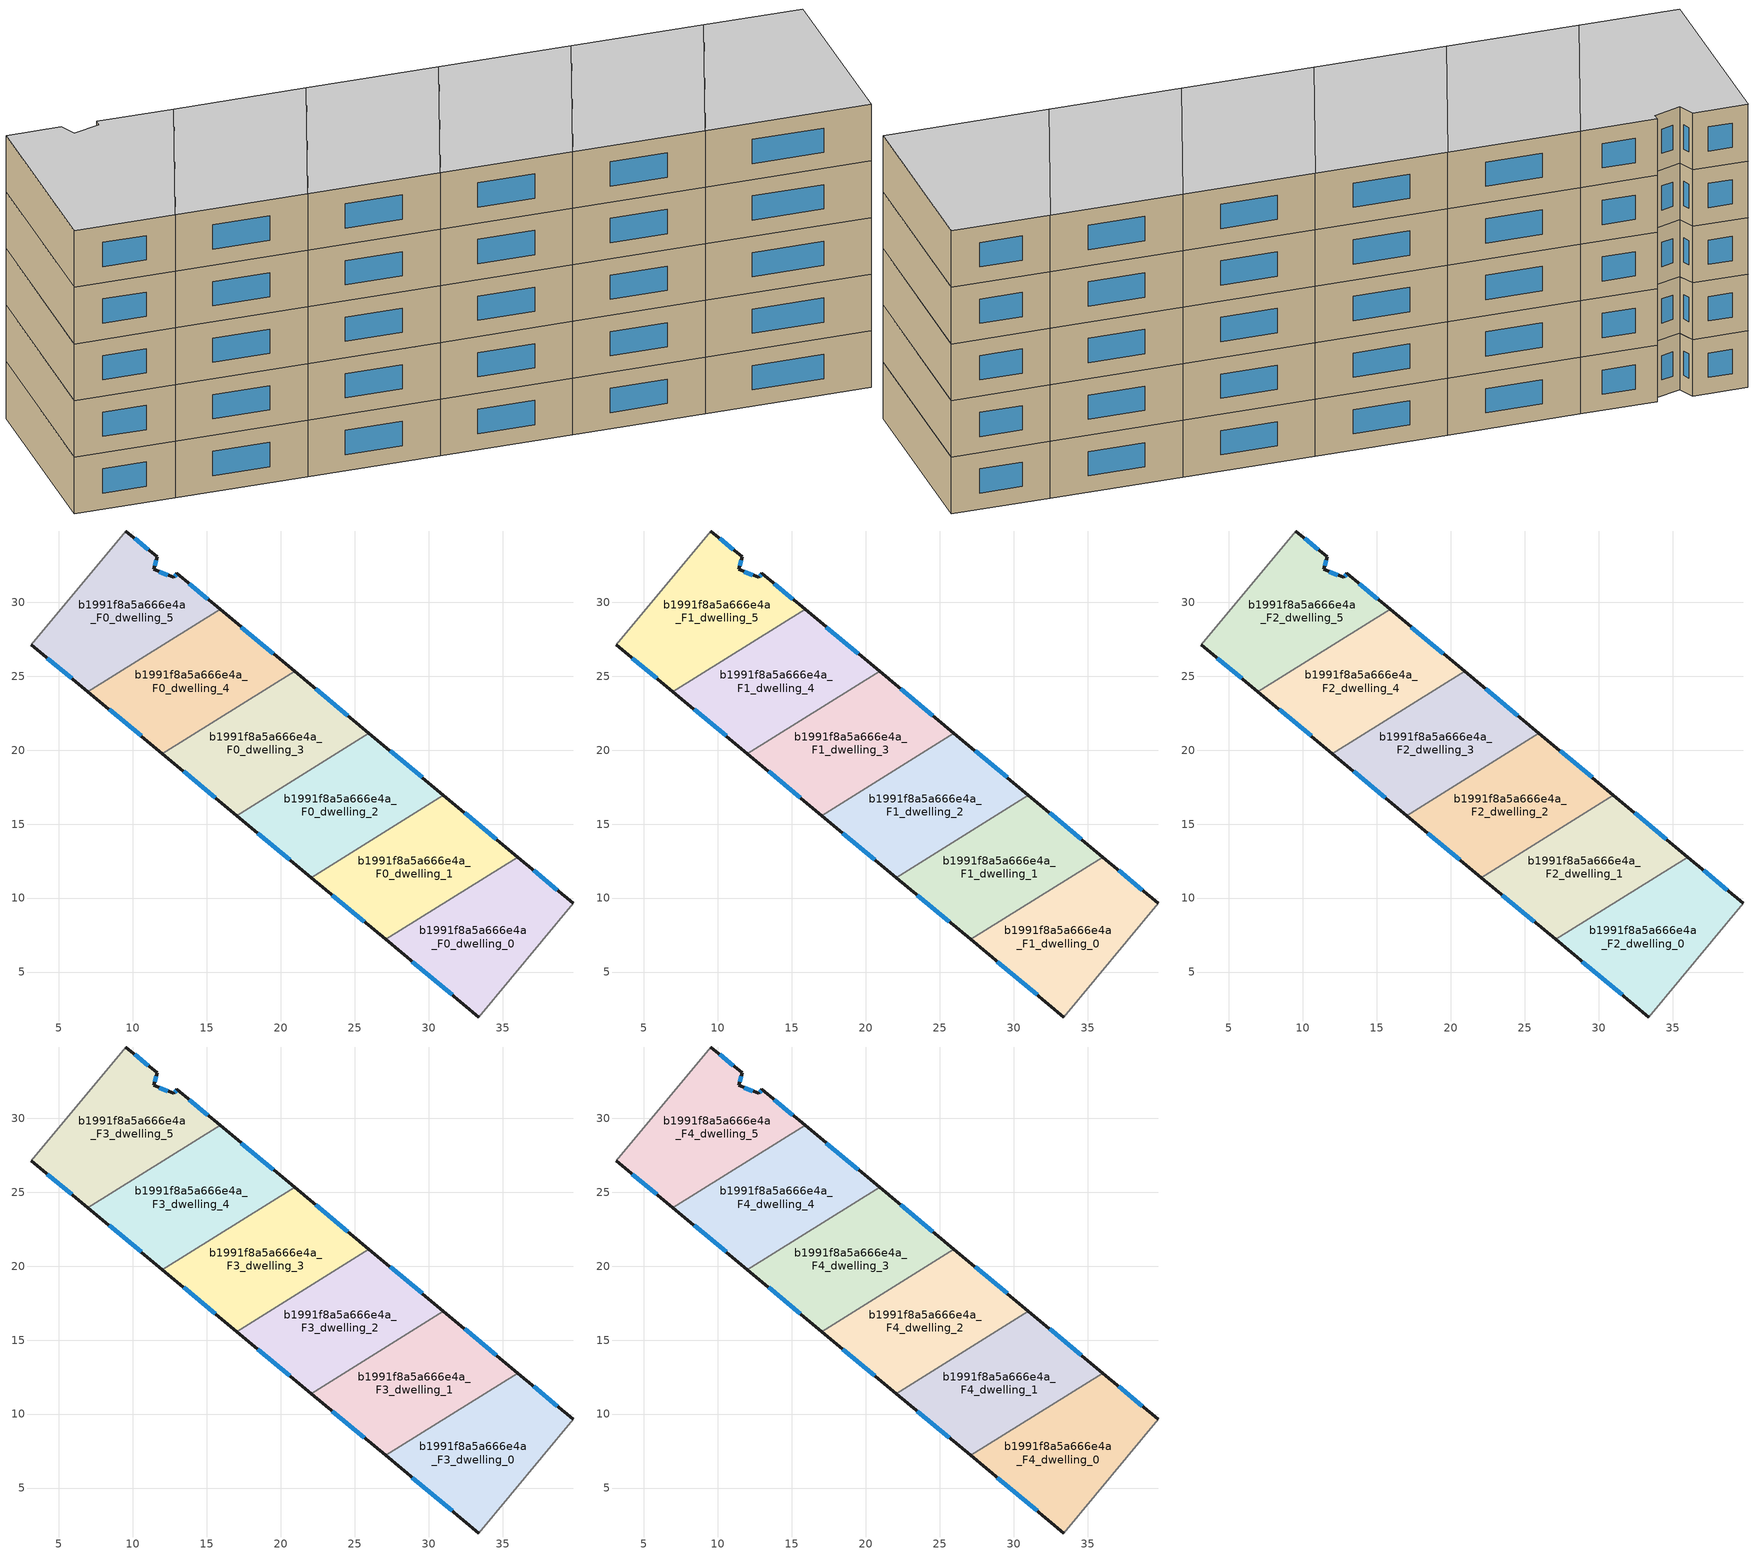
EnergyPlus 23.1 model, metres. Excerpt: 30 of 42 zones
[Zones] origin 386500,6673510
b1991f8a5a666e4a_F0_dwelling_0
 floor ground (EU_floor_Construction): 39.77,9.64 33.38,1.96 27.08,7.2 36.02,12.77 z0
 wall outside (EU_wall_Construction): 39.77,9.64 36.02,12.77 / 27.08,7.2 33.38,1.96 z0:3
 wall adiabatic (EU_wall_Construction): 33.38,1.96 39.77,9.64 z0:3
 wall to b1991f8a5a666e4a_F0_dwelling_1 (EU_wall_Construction): 36.01,12.77 27.08,7.2 z0:3
 window (EU_Window_Construction): 38.7,10.54 37.09,11.88 / 28.88,5.71 31.58,3.46 z0.86:2.14
b1991f8a5a666e4a_F0_dwelling_1
 floor ground (EU_floor_Construction): 36.02,12.77 27.08,7.2 22.05,11.39 30.98,16.96 z0
 wall outside (EU_wall_Construction): 36.02,12.77 30.98,16.96 / 22.05,11.39 27.08,7.2 z0:3
 wall to b1991f8a5a666e4a_F0_dwelling_2 (EU_wall_Construction): 30.98,16.96 22.05,11.39 z0:3
 window (EU_Window_Construction): 34.58,13.97 32.42,15.76 / 23.49,10.19 25.64,8.4 z0.86:2.14
b1991f8a5a666e4a_F0_dwelling_2
 floor ground (EU_floor_Construction): 30.98,16.96 22.05,11.39 17.02,15.58 25.96,21.14 z0
 wall outside (EU_wall_Construction): 30.98,16.96 25.96,21.14 / 17.02,15.58 22.05,11.39 z0:3
 wall to b1991f8a5a666e4a_F0_dwelling_3 (EU_wall_Construction): 25.96,21.14 17.02,15.57 z0:3
 window (EU_Window_Construction): 29.55,18.15 27.39,19.95 / 18.46,14.38 20.61,12.59 z0.86:2.14
b1991f8a5a666e4a_F0_dwelling_3
 floor ground (EU_floor_Construction): 25.96,21.14 17.02,15.58 11.99,19.76 20.93,25.33 z0
 wall outside (EU_wall_Construction): 25.96,21.14 20.93,25.33 / 11.99,19.76 17.02,15.58 z0:3
 wall to b1991f8a5a666e4a_F0_dwelling_4 (EU_wall_Construction): 20.93,25.33 11.99,19.76 z0:3
 window (EU_Window_Construction): 24.52,22.34 22.36,24.13 / 13.43,18.56 15.58,16.77 z0.86:2.14
b1991f8a5a666e4a_F0_dwelling_4
 floor ground (EU_floor_Construction): 20.93,25.33 11.99,19.76 6.96,23.95 15.9,29.51 z0
 wall outside (EU_wall_Construction): 20.93,25.33 15.9,29.51 / 6.96,23.95 11.99,19.76 z0:3
 wall to b1991f8a5a666e4a_F0_dwelling_5 (EU_wall_Construction): 15.9,29.51 6.96,23.95 z0:3
 window (EU_Window_Construction): 19.49,26.53 17.33,28.32 / 8.4,22.75 10.55,20.96 z0.86:2.14
b1991f8a5a666e4a_F0_dwelling_5
 floor ground (EU_floor_Construction): 12.98,31.94 15.9,29.51 6.96,23.95 3.12,27.14 9.53,34.81 11.64,33.06 11.4,32.22 12.76,31.67 z0
 wall outside (EU_wall_Construction): 3.12,27.14 6.96,23.95 / 15.9,29.51 12.98,31.94 12.76,31.67 11.4,32.22 11.64,33.06 9.53,34.81 z0:3
 wall adiabatic (EU_wall_Construction): 9.53,34.81 3.12,27.14 z0:3
 window (EU_Window_Construction): 4.22,26.23 5.87,24.86 / 11.04,33.56 10.13,34.31 / 11.46,32.46 11.57,32.82 / 12.37,31.83 11.78,32.07 / 12.92,31.87 12.82,31.75 / 15.06,30.21 13.82,31.25 z0.86:2.14
b1991f8a5a666e4a_F1_dwelling_0
 floor to b1991f8a5a666e4a_F0_dwelling_0 (EU_floor_Construction): 39.77,9.64 33.38,1.96 27.08,7.2 36.01,12.77 z3
 wall outside (EU_wall_Construction): 39.77,9.64 36.02,12.77 / 27.08,7.2 33.38,1.96 z3:6
 wall adiabatic (EU_wall_Construction): 33.38,1.96 39.77,9.64 z3:6
 wall to b1991f8a5a666e4a_F1_dwelling_1 (EU_wall_Construction): 36.01,12.77 27.08,7.2 z3:6
 window (EU_Window_Construction): 38.7,10.54 37.09,11.88 / 28.88,5.71 31.58,3.46 z3.86:5.14
b1991f8a5a666e4a_F1_dwelling_1
 floor to b1991f8a5a666e4a_F0_dwelling_1 (EU_floor_Construction): 36.01,12.77 27.08,7.2 22.05,11.39 30.98,16.96 z3
 wall outside (EU_wall_Construction): 36.02,12.77 30.98,16.96 / 22.05,11.39 27.08,7.2 z3:6
 wall to b1991f8a5a666e4a_F1_dwelling_2 (EU_wall_Construction): 30.98,16.96 22.05,11.39 z3:6
 window (EU_Window_Construction): 34.58,13.97 32.42,15.76 / 23.49,10.19 25.64,8.4 z3.86:5.14
b1991f8a5a666e4a_F1_dwelling_2
 floor to b1991f8a5a666e4a_F0_dwelling_2 (EU_floor_Construction): 30.98,16.96 22.05,11.39 17.02,15.58 25.96,21.14 z3
 wall outside (EU_wall_Construction): 30.98,16.96 25.96,21.14 / 17.02,15.58 22.05,11.39 z3:6
 wall to b1991f8a5a666e4a_F1_dwelling_3 (EU_wall_Construction): 25.96,21.14 17.02,15.57 z3:6
 window (EU_Window_Construction): 29.55,18.15 27.39,19.95 / 18.46,14.38 20.61,12.59 z3.86:5.14
b1991f8a5a666e4a_F1_dwelling_3
 floor to b1991f8a5a666e4a_F0_dwelling_3 (EU_floor_Construction): 25.96,21.14 17.02,15.58 11.99,19.76 20.93,25.33 z3
 wall outside (EU_wall_Construction): 25.96,21.14 20.93,25.33 / 11.99,19.76 17.02,15.58 z3:6
 wall to b1991f8a5a666e4a_F1_dwelling_4 (EU_wall_Construction): 20.93,25.33 11.99,19.76 z3:6
 window (EU_Window_Construction): 24.52,22.34 22.36,24.13 / 13.43,18.56 15.58,16.77 z3.86:5.14
b1991f8a5a666e4a_F1_dwelling_4
 floor to b1991f8a5a666e4a_F0_dwelling_4 (EU_floor_Construction): 20.93,25.33 11.99,19.76 6.96,23.95 15.9,29.51 z3
 wall outside (EU_wall_Construction): 20.93,25.33 15.9,29.51 / 6.96,23.95 11.99,19.76 z3:6
 wall to b1991f8a5a666e4a_F1_dwelling_5 (EU_wall_Construction): 15.9,29.51 6.96,23.95 z3:6
 window (EU_Window_Construction): 19.49,26.53 17.33,28.32 / 8.4,22.75 10.55,20.96 z3.86:5.14
b1991f8a5a666e4a_F1_dwelling_5
 floor to b1991f8a5a666e4a_F0_dwelling_5 (EU_floor_Construction): 12.98,31.94 15.9,29.51 6.96,23.95 3.12,27.14 9.53,34.81 11.64,33.06 11.4,32.22 12.76,31.67 z3
 wall outside (EU_wall_Construction): 3.12,27.14 6.96,23.95 / 15.9,29.51 12.98,31.94 12.76,31.67 11.4,32.22 11.64,33.06 9.53,34.81 z3:6
 wall adiabatic (EU_wall_Construction): 9.53,34.81 3.12,27.14 z3:6
 window (EU_Window_Construction): 4.22,26.23 5.87,24.86 / 11.04,33.56 10.13,34.31 / 11.46,32.46 11.57,32.82 / 12.37,31.83 11.78,32.07 / 12.92,31.87 12.82,31.75 / 15.06,30.21 13.82,31.25 z3.86:5.14
b1991f8a5a666e4a_F2_dwelling_0
 floor to b1991f8a5a666e4a_F1_dwelling_0 (EU_floor_Construction): 39.77,9.64 33.38,1.96 27.08,7.2 36.01,12.77 z6
 wall outside (EU_wall_Construction): 39.77,9.64 36.02,12.77 / 27.08,7.2 33.38,1.96 z6:9
 wall adiabatic (EU_wall_Construction): 33.38,1.96 39.77,9.64 z6:9
 wall to b1991f8a5a666e4a_F2_dwelling_1 (EU_wall_Construction): 36.01,12.77 27.08,7.2 z6:9
 window (EU_Window_Construction): 38.7,10.54 37.09,11.88 / 28.88,5.71 31.58,3.46 z6.86:8.14
b1991f8a5a666e4a_F2_dwelling_1
 floor to b1991f8a5a666e4a_F1_dwelling_1 (EU_floor_Construction): 36.01,12.77 27.08,7.2 22.05,11.39 30.98,16.96 z6
 wall outside (EU_wall_Construction): 36.02,12.77 30.98,16.96 / 22.05,11.39 27.08,7.2 z6:9
 wall to b1991f8a5a666e4a_F2_dwelling_2 (EU_wall_Construction): 30.98,16.96 22.05,11.39 z6:9
 window (EU_Window_Construction): 34.58,13.97 32.42,15.76 / 23.49,10.19 25.64,8.4 z6.86:8.14
b1991f8a5a666e4a_F2_dwelling_2
 floor to b1991f8a5a666e4a_F1_dwelling_2 (EU_floor_Construction): 30.98,16.96 22.05,11.39 17.02,15.58 25.96,21.14 z6
 wall outside (EU_wall_Construction): 30.98,16.96 25.96,21.14 / 17.02,15.58 22.05,11.39 z6:9
 wall to b1991f8a5a666e4a_F2_dwelling_3 (EU_wall_Construction): 25.96,21.14 17.02,15.57 z6:9
 window (EU_Window_Construction): 29.55,18.15 27.39,19.95 / 18.46,14.38 20.61,12.59 z6.86:8.14
b1991f8a5a666e4a_F2_dwelling_3
 floor to b1991f8a5a666e4a_F1_dwelling_3 (EU_floor_Construction): 25.96,21.14 17.02,15.58 11.99,19.76 20.93,25.33 z6
 wall outside (EU_wall_Construction): 25.96,21.14 20.93,25.33 / 11.99,19.76 17.02,15.58 z6:9
 wall to b1991f8a5a666e4a_F2_dwelling_4 (EU_wall_Construction): 20.93,25.33 11.99,19.76 z6:9
 window (EU_Window_Construction): 24.52,22.34 22.36,24.13 / 13.43,18.56 15.58,16.77 z6.86:8.14
b1991f8a5a666e4a_F2_dwelling_4
 floor to b1991f8a5a666e4a_F1_dwelling_4 (EU_floor_Construction): 20.93,25.33 11.99,19.76 6.96,23.95 15.9,29.51 z6
 wall outside (EU_wall_Construction): 20.93,25.33 15.9,29.51 / 6.96,23.95 11.99,19.76 z6:9
 wall to b1991f8a5a666e4a_F2_dwelling_5 (EU_wall_Construction): 15.9,29.51 6.96,23.95 z6:9
 window (EU_Window_Construction): 19.49,26.53 17.33,28.32 / 8.4,22.75 10.55,20.96 z6.86:8.14
b1991f8a5a666e4a_F2_dwelling_5
 floor to b1991f8a5a666e4a_F1_dwelling_5 (EU_floor_Construction): 12.98,31.94 15.9,29.51 6.96,23.95 3.12,27.14 9.53,34.81 11.64,33.06 11.4,32.22 12.76,31.67 z6
 wall outside (EU_wall_Construction): 3.12,27.14 6.96,23.95 / 15.9,29.51 12.98,31.94 12.76,31.67 11.4,32.22 11.64,33.06 9.53,34.81 z6:9
 wall adiabatic (EU_wall_Construction): 9.53,34.81 3.12,27.14 z6:9
 window (EU_Window_Construction): 4.22,26.23 5.87,24.86 / 11.04,33.56 10.13,34.31 / 11.46,32.46 11.57,32.82 / 12.37,31.83 11.78,32.07 / 12.92,31.87 12.82,31.75 / 15.06,30.21 13.82,31.25 z6.86:8.14
b1991f8a5a666e4a_F3_dwelling_0
 floor to b1991f8a5a666e4a_F2_dwelling_0 (EU_floor_Construction): 39.77,9.64 33.38,1.96 27.08,7.2 36.01,12.77 z9
 wall outside (EU_wall_Construction): 39.77,9.64 36.02,12.77 / 27.08,7.2 33.38,1.96 z9:12
 wall adiabatic (EU_wall_Construction): 33.38,1.96 39.77,9.64 z9:12
 wall to b1991f8a5a666e4a_F3_dwelling_1 (EU_wall_Construction): 36.01,12.77 27.08,7.2 z9:12
 window (EU_Window_Construction): 38.7,10.54 37.09,11.88 / 28.88,5.71 31.58,3.46 z9.86:11.14
b1991f8a5a666e4a_F3_dwelling_1
 floor to b1991f8a5a666e4a_F2_dwelling_1 (EU_floor_Construction): 36.01,12.77 27.08,7.2 22.05,11.39 30.98,16.96 z9
 wall outside (EU_wall_Construction): 36.02,12.77 30.98,16.96 / 22.05,11.39 27.08,7.2 z9:12
 wall to b1991f8a5a666e4a_F3_dwelling_2 (EU_wall_Construction): 30.98,16.96 22.05,11.39 z9:12
 window (EU_Window_Construction): 34.58,13.97 32.42,15.76 / 23.49,10.19 25.64,8.4 z9.86:11.14
b1991f8a5a666e4a_F3_dwelling_2
 floor to b1991f8a5a666e4a_F2_dwelling_2 (EU_floor_Construction): 30.98,16.96 22.05,11.39 17.02,15.58 25.96,21.14 z9
 wall outside (EU_wall_Construction): 30.98,16.96 25.96,21.14 / 17.02,15.58 22.05,11.39 z9:12
 wall to b1991f8a5a666e4a_F3_dwelling_3 (EU_wall_Construction): 25.96,21.14 17.02,15.57 z9:12
 window (EU_Window_Construction): 29.55,18.15 27.39,19.95 / 18.46,14.38 20.61,12.59 z9.86:11.14
b1991f8a5a666e4a_F3_dwelling_3
 floor to b1991f8a5a666e4a_F2_dwelling_3 (EU_floor_Construction): 25.96,21.14 17.02,15.58 11.99,19.76 20.93,25.33 z9
 wall outside (EU_wall_Construction): 25.96,21.14 20.93,25.33 / 11.99,19.76 17.02,15.58 z9:12
 wall to b1991f8a5a666e4a_F3_dwelling_4 (EU_wall_Construction): 20.93,25.33 11.99,19.76 z9:12
 window (EU_Window_Construction): 24.52,22.34 22.36,24.13 / 13.43,18.56 15.58,16.77 z9.86:11.14
b1991f8a5a666e4a_F3_dwelling_4
 floor to b1991f8a5a666e4a_F2_dwelling_4 (EU_floor_Construction): 20.93,25.33 11.99,19.76 6.96,23.95 15.9,29.51 z9
 wall outside (EU_wall_Construction): 20.93,25.33 15.9,29.51 / 6.96,23.95 11.99,19.76 z9:12
 wall to b1991f8a5a666e4a_F3_dwelling_5 (EU_wall_Construction): 15.9,29.51 6.96,23.95 z9:12
 window (EU_Window_Construction): 19.49,26.53 17.33,28.32 / 8.4,22.75 10.55,20.96 z9.86:11.14
b1991f8a5a666e4a_F3_dwelling_5
 floor to b1991f8a5a666e4a_F2_dwelling_5 (EU_floor_Construction): 12.98,31.94 15.9,29.51 6.96,23.95 3.12,27.14 9.53,34.81 11.64,33.06 11.4,32.22 12.76,31.67 z9
 wall outside (EU_wall_Construction): 3.12,27.14 6.96,23.95 / 15.9,29.51 12.98,31.94 12.76,31.67 11.4,32.22 11.64,33.06 9.53,34.81 z9:12
 wall adiabatic (EU_wall_Construction): 9.53,34.81 3.12,27.14 z9:12
 window (EU_Window_Construction): 4.22,26.23 5.87,24.86 / 11.04,33.56 10.13,34.31 / 11.46,32.46 11.57,32.82 / 12.37,31.83 11.78,32.07 / 12.92,31.87 12.82,31.75 / 15.06,30.21 13.82,31.25 z9.86:11.14
b1991f8a5a666e4a_F4_dwelling_0
 floor to b1991f8a5a666e4a_F3_dwelling_0 (EU_floor_Construction): 39.77,9.64 33.38,1.96 27.08,7.2 36.01,12.77 z12
 wall outside (EU_wall_Construction): 39.77,9.64 36.02,12.77 / 27.08,7.2 33.38,1.96 z12:15
 wall adiabatic (EU_wall_Construction): 33.38,1.96 39.77,9.64 z12:15
 wall to b1991f8a5a666e4a_F4_dwelling_1 (EU_wall_Construction): 36.01,12.77 27.08,7.2 z12:15
 window (EU_Window_Construction): 38.7,10.54 37.09,11.88 / 28.88,5.71 31.58,3.46 z12.86:14.14
 ceiling to b1991f8a5a666e4a_F5_dwelling_0 (EU_floor_Construction): 33.38,1.96 39.77,9.64 36.01,12.77 27.08,7.2 z15
b1991f8a5a666e4a_F4_dwelling_1
 floor to b1991f8a5a666e4a_F3_dwelling_1 (EU_floor_Construction): 36.01,12.77 27.08,7.2 22.05,11.39 30.98,16.96 z12
 wall outside (EU_wall_Construction): 36.02,12.77 30.98,16.96 / 22.05,11.39 27.08,7.2 z12:15
 wall to b1991f8a5a666e4a_F4_dwelling_2 (EU_wall_Construction): 30.98,16.96 22.05,11.39 z12:15
 window (EU_Window_Construction): 34.58,13.97 32.42,15.76 / 23.49,10.19 25.64,8.4 z12.86:14.14
 ceiling to b1991f8a5a666e4a_F5_dwelling_1 (EU_floor_Construction): 36.01,12.77 30.98,16.96 22.05,11.39 27.08,7.2 z15
b1991f8a5a666e4a_F4_dwelling_2
 floor to b1991f8a5a666e4a_F3_dwelling_2 (EU_floor_Construction): 30.98,16.96 22.05,11.39 17.02,15.58 25.96,21.14 z12
 wall outside (EU_wall_Construction): 30.98,16.96 25.96,21.14 / 17.02,15.58 22.05,11.39 z12:15
 wall to b1991f8a5a666e4a_F4_dwelling_3 (EU_wall_Construction): 25.96,21.14 17.02,15.57 z12:15
 window (EU_Window_Construction): 29.55,18.15 27.39,19.95 / 18.46,14.38 20.61,12.59 z12.86:14.14
 ceiling to b1991f8a5a666e4a_F5_dwelling_2 (EU_floor_Construction): 30.98,16.96 25.96,21.14 17.02,15.58 22.05,11.39 z15
b1991f8a5a666e4a_F4_dwelling_3
 floor to b1991f8a5a666e4a_F3_dwelling_3 (EU_floor_Construction): 25.96,21.14 17.02,15.58 11.99,19.76 20.93,25.33 z12
 wall outside (EU_wall_Construction): 25.96,21.14 20.93,25.33 / 11.99,19.76 17.02,15.58 z12:15
 wall to b1991f8a5a666e4a_F4_dwelling_4 (EU_wall_Construction): 20.93,25.33 11.99,19.76 z12:15
 window (EU_Window_Construction): 24.52,22.34 22.36,24.13 / 13.43,18.56 15.58,16.77 z12.86:14.14
 ceiling to b1991f8a5a666e4a_F5_dwelling_3 (EU_floor_Construction): 25.96,21.14 20.93,25.33 11.99,19.76 17.02,15.58 z15
b1991f8a5a666e4a_F4_dwelling_4
 floor to b1991f8a5a666e4a_F3_dwelling_4 (EU_floor_Construction): 20.93,25.33 11.99,19.76 6.96,23.95 15.9,29.51 z12
 wall outside (EU_wall_Construction): 20.93,25.33 15.9,29.51 / 6.96,23.95 11.99,19.76 z12:15
 wall to b1991f8a5a666e4a_F4_dwelling_5 (EU_wall_Construction): 15.9,29.51 6.96,23.95 z12:15
 window (EU_Window_Construction): 19.49,26.53 17.33,28.32 / 8.4,22.75 10.55,20.96 z12.86:14.14
 ceiling to b1991f8a5a666e4a_F5_dwelling_4 (EU_floor_Construction): 20.93,25.33 15.9,29.51 6.96,23.95 11.99,19.76 z15
b1991f8a5a666e4a_F4_dwelling_5
 floor to b1991f8a5a666e4a_F3_dwelling_5 (EU_floor_Construction): 12.98,31.94 15.9,29.51 6.96,23.95 3.12,27.14 9.53,34.81 11.64,33.06 11.4,32.22 12.76,31.67 z12
 wall outside (EU_wall_Construction): 3.12,27.14 6.96,23.95 / 15.9,29.51 12.98,31.94 12.76,31.67 11.4,32.22 11.64,33.06 9.53,34.81 z12:15
 wall adiabatic (EU_wall_Construction): 9.53,34.81 3.12,27.14 z12:15
 window (EU_Window_Construction): 4.22,26.23 5.87,24.86 / 11.04,33.56 10.13,34.31 / 11.46,32.46 11.57,32.82 / 12.37,31.83 11.78,32.07 / 12.92,31.87 12.82,31.75 / 15.06,30.21 13.82,31.25 z12.86:14.14
 ceiling to b1991f8a5a666e4a_F5_dwelling_5 (EU_floor_Construction): 15.9,29.51 12.98,31.94 12.76,31.67 11.4,32.22 11.64,33.06 9.53,34.81 3.12,27.14 6.96,23.95 z15
[Building]
EU S2 Campaign: North Axis=0; Terrain=City; Solar Distribution=FullExterior
[Site:Location]
Helsinki-Vantaa.AP: Latitude=60.317; Longitude=24.963; Time Zone=2; Elevation=54.6
[SizingPeriod:WeatherFileDays]
AnnualSizingPeriod: Begin Month=1; Begin Day of Month=1; End Month=12; End Day of Month=31; Day of Week for Start Day=Monday; Use Weather File Daylight Saving Period=No; Use Weather File Rain and Snow Indicators=No
[MATERIAL]
EU_InternalMass_Material: Roughness=MediumRough; Thickness=0.1; Conductivity=1; Density=1800; Specific Heat=900; Thermal Absorptance=0.9; Solar Absorptance=0.7; Visible Absorptance=0.7
[MATERIAL:NOMASS] Roughness=MediumRough; Thermal Absorptance=0.9; Solar Absorptance=0.7; Visible Absorptance=0.7
Name | Thermal Resistance
EU_wall_NoMass | 2.6932
EU_floor_NoMass | 2.22482
[WINDOWMATERIAL:SIMPLEGLAZINGSYSTEM]
EU_Window_SimpleGlazing: UFactor=2.14966; Solar Heat Gain Coefficient=0.7; Visible Transmittance=0.7
[CONSTRUCTION]
EU_wall_Construction: EU_wall_NoMass
EU_floor_Construction: EU_floor_NoMass
EU_Window_Construction: EU_Window_SimpleGlazing
EU_InternalMass_Construction: EU_InternalMass_Material
[ZONE] Type=1; Multiplier=1; Ceiling Height=autocalculate; Floor Area=autocalculate; Part of Total Floor Area=Yes
Name | Volume
b1991f8a5a666e4a_F0_dwelling_0 | 196.233
b1991f8a5a666e4a_F1_dwelling_0; b1991f8a5a666e4a_F2_dwelling_0; b1991f8a5a666e4a_F3_dwelling_0; b1991f8a5a666e4a_F4_dwelling_0 | 196.232
b1991f8a5a666e4a_F0_dwelling_1; b1991f8a5a666e4a_F1_dwelling_1; b1991f8a5a666e4a_F2_dwelling_1; b1991f8a5a666e4a_F3_dwelling_1; b1991f8a5a666e4a_F4_dwelling_1; b1991f8a5a666e4a_F0_dwelling_5; b1991f8a5a666e4a_F1_dwelling_5; b1991f8a5a666e4a_F2_dwelling_5; b1991f8a5a666e4a_F3_dwelling_5; b1991f8a5a666e4a_F4_dwelling_5 | 196.225
b1991f8a5a666e4a_F0_dwelling_2; b1991f8a5a666e4a_F1_dwelling_2; b1991f8a5a666e4a_F2_dwelling_2; b1991f8a5a666e4a_F3_dwelling_2; b1991f8a5a666e4a_F4_dwelling_2; b1991f8a5a666e4a_F0_dwelling_3; b1991f8a5a666e4a_F1_dwelling_3; b1991f8a5a666e4a_F2_dwelling_3; b1991f8a5a666e4a_F3_dwelling_3; b1991f8a5a666e4a_F4_dwelling_3 | 196.238
b1991f8a5a666e4a_F0_dwelling_4; b1991f8a5a666e4a_F1_dwelling_4; b1991f8a5a666e4a_F2_dwelling_4; b1991f8a5a666e4a_F3_dwelling_4; b1991f8a5a666e4a_F4_dwelling_4 | 196.212
[INTERNALMASS] Construction=EU_InternalMass_Construction
Name | Zone or ZoneList | Surface Area
b1991f8a5a666e4a_F0_dwelling_0_EU_InternalMass | b1991f8a5a666e4a_F0_dwelling_0 | 65.4107
b1991f8a5a666e4a_F0_dwelling_1_EU_InternalMass | b1991f8a5a666e4a_F0_dwelling_1 | 65.4085
b1991f8a5a666e4a_F0_dwelling_2_EU_InternalMass | b1991f8a5a666e4a_F0_dwelling_2 | 65.4126
b1991f8a5a666e4a_F0_dwelling_3_EU_InternalMass | b1991f8a5a666e4a_F0_dwelling_3 | 65.4126
b1991f8a5a666e4a_F0_dwelling_4_EU_InternalMass | b1991f8a5a666e4a_F0_dwelling_4 | 65.4037
b1991f8a5a666e4a_F0_dwelling_5_EU_InternalMass | b1991f8a5a666e4a_F0_dwelling_5 | 65.4082
b1991f8a5a666e4a_F1_dwelling_0_EU_InternalMass | b1991f8a5a666e4a_F1_dwelling_0 | 65.4107
b1991f8a5a666e4a_F1_dwelling_1_EU_InternalMass | b1991f8a5a666e4a_F1_dwelling_1 | 65.4085
b1991f8a5a666e4a_F1_dwelling_2_EU_InternalMass | b1991f8a5a666e4a_F1_dwelling_2 | 65.4126
b1991f8a5a666e4a_F1_dwelling_3_EU_InternalMass | b1991f8a5a666e4a_F1_dwelling_3 | 65.4126
b1991f8a5a666e4a_F1_dwelling_4_EU_InternalMass | b1991f8a5a666e4a_F1_dwelling_4 | 65.4037
b1991f8a5a666e4a_F1_dwelling_5_EU_InternalMass | b1991f8a5a666e4a_F1_dwelling_5 | 65.4082
b1991f8a5a666e4a_F2_dwelling_0_EU_InternalMass | b1991f8a5a666e4a_F2_dwelling_0 | 65.4107
b1991f8a5a666e4a_F2_dwelling_1_EU_InternalMass | b1991f8a5a666e4a_F2_dwelling_1 | 65.4085
b1991f8a5a666e4a_F2_dwelling_2_EU_InternalMass | b1991f8a5a666e4a_F2_dwelling_2 | 65.4126
b1991f8a5a666e4a_F2_dwelling_3_EU_InternalMass | b1991f8a5a666e4a_F2_dwelling_3 | 65.4126
b1991f8a5a666e4a_F2_dwelling_4_EU_InternalMass | b1991f8a5a666e4a_F2_dwelling_4 | 65.4037
b1991f8a5a666e4a_F2_dwelling_5_EU_InternalMass | b1991f8a5a666e4a_F2_dwelling_5 | 65.4082
b1991f8a5a666e4a_F3_dwelling_0_EU_InternalMass | b1991f8a5a666e4a_F3_dwelling_0 | 65.4107
b1991f8a5a666e4a_F3_dwelling_1_EU_InternalMass | b1991f8a5a666e4a_F3_dwelling_1 | 65.4085
b1991f8a5a666e4a_F3_dwelling_2_EU_InternalMass | b1991f8a5a666e4a_F3_dwelling_2 | 65.4126
b1991f8a5a666e4a_F3_dwelling_3_EU_InternalMass | b1991f8a5a666e4a_F3_dwelling_3 | 65.4126
b1991f8a5a666e4a_F3_dwelling_4_EU_InternalMass | b1991f8a5a666e4a_F3_dwelling_4 | 65.4037
b1991f8a5a666e4a_F3_dwelling_5_EU_InternalMass | b1991f8a5a666e4a_F3_dwelling_5 | 65.4082
b1991f8a5a666e4a_F4_dwelling_0_EU_InternalMass | b1991f8a5a666e4a_F4_dwelling_0 | 65.4107
b1991f8a5a666e4a_F4_dwelling_1_EU_InternalMass | b1991f8a5a666e4a_F4_dwelling_1 | 65.4085
b1991f8a5a666e4a_F4_dwelling_2_EU_InternalMass | b1991f8a5a666e4a_F4_dwelling_2 | 65.4126
b1991f8a5a666e4a_F4_dwelling_3_EU_InternalMass | b1991f8a5a666e4a_F4_dwelling_3 | 65.4126
b1991f8a5a666e4a_F4_dwelling_4_EU_InternalMass | b1991f8a5a666e4a_F4_dwelling_4 | 65.4037
b1991f8a5a666e4a_F4_dwelling_5_EU_InternalMass | b1991f8a5a666e4a_F4_dwelling_5 | 65.4082
[OTHEREQUIPMENT] Fuel Type=Electricity; Design Level Calculation Method=Watts/Area; Power per Zone Floor Area=1; Fraction Latent=0; Fraction Radiant=0; Fraction Lost=0; Carbon Dioxide Generation Rate=0; EndUse Subcategory=EU_Step8_InternalGains
Name | Zone or ZoneList or Space or SpaceList | Schedule
EU_Step8_InternalGain_b1991f8a5a666e4a_F0_dwelling_0_f000 | b1991f8a5a666e4a_F0_dwelling_0 | EU_Step8_GainSchedule_b1991f8a5a666e4a_F0_dwelling_0_f000
EU_Step8_InternalGain_b1991f8a5a666e4a_F0_dwelling_1_f000 | b1991f8a5a666e4a_F0_dwelling_1 | EU_Step8_GainSchedule_b1991f8a5a666e4a_F0_dwelling_1_f000
EU_Step8_InternalGain_b1991f8a5a666e4a_F0_dwelling_2_f000 | b1991f8a5a666e4a_F0_dwelling_2 | EU_Step8_GainSchedule_b1991f8a5a666e4a_F0_dwelling_2_f000
EU_Step8_InternalGain_b1991f8a5a666e4a_F0_dwelling_3_f000 | b1991f8a5a666e4a_F0_dwelling_3 | EU_Step8_GainSchedule_b1991f8a5a666e4a_F0_dwelling_3_f000
EU_Step8_InternalGain_b1991f8a5a666e4a_F0_dwelling_4_f000 | b1991f8a5a666e4a_F0_dwelling_4 | EU_Step8_GainSchedule_b1991f8a5a666e4a_F0_dwelling_4_f000
EU_Step8_InternalGain_b1991f8a5a666e4a_F0_dwelling_5_f000 | b1991f8a5a666e4a_F0_dwelling_5 | EU_Step8_GainSchedule_b1991f8a5a666e4a_F0_dwelling_5_f000
EU_Step8_InternalGain_b1991f8a5a666e4a_F1_dwelling_0_f000 | b1991f8a5a666e4a_F1_dwelling_0 | EU_Step8_GainSchedule_b1991f8a5a666e4a_F1_dwelling_0_f000
EU_Step8_InternalGain_b1991f8a5a666e4a_F1_dwelling_1_f000 | b1991f8a5a666e4a_F1_dwelling_1 | EU_Step8_GainSchedule_b1991f8a5a666e4a_F1_dwelling_1_f000
EU_Step8_InternalGain_b1991f8a5a666e4a_F1_dwelling_2_f000 | b1991f8a5a666e4a_F1_dwelling_2 | EU_Step8_GainSchedule_b1991f8a5a666e4a_F1_dwelling_2_f000
EU_Step8_InternalGain_b1991f8a5a666e4a_F1_dwelling_3_f000 | b1991f8a5a666e4a_F1_dwelling_3 | EU_Step8_GainSchedule_b1991f8a5a666e4a_F1_dwelling_3_f000
EU_Step8_InternalGain_b1991f8a5a666e4a_F1_dwelling_4_f000 | b1991f8a5a666e4a_F1_dwelling_4 | EU_Step8_GainSchedule_b1991f8a5a666e4a_F1_dwelling_4_f000
EU_Step8_InternalGain_b1991f8a5a666e4a_F1_dwelling_5_f000 | b1991f8a5a666e4a_F1_dwelling_5 | EU_Step8_GainSchedule_b1991f8a5a666e4a_F1_dwelling_5_f000
EU_Step8_InternalGain_b1991f8a5a666e4a_F2_dwelling_0_f000 | b1991f8a5a666e4a_F2_dwelling_0 | EU_Step8_GainSchedule_b1991f8a5a666e4a_F2_dwelling_0_f000
EU_Step8_InternalGain_b1991f8a5a666e4a_F2_dwelling_1_f000 | b1991f8a5a666e4a_F2_dwelling_1 | EU_Step8_GainSchedule_b1991f8a5a666e4a_F2_dwelling_1_f000
EU_Step8_InternalGain_b1991f8a5a666e4a_F2_dwelling_2_f000 | b1991f8a5a666e4a_F2_dwelling_2 | EU_Step8_GainSchedule_b1991f8a5a666e4a_F2_dwelling_2_f000
EU_Step8_InternalGain_b1991f8a5a666e4a_F2_dwelling_3_f000 | b1991f8a5a666e4a_F2_dwelling_3 | EU_Step8_GainSchedule_b1991f8a5a666e4a_F2_dwelling_3_f000
EU_Step8_InternalGain_b1991f8a5a666e4a_F2_dwelling_4_f000 | b1991f8a5a666e4a_F2_dwelling_4 | EU_Step8_GainSchedule_b1991f8a5a666e4a_F2_dwelling_4_f000
EU_Step8_InternalGain_b1991f8a5a666e4a_F2_dwelling_5_f000 | b1991f8a5a666e4a_F2_dwelling_5 | EU_Step8_GainSchedule_b1991f8a5a666e4a_F2_dwelling_5_f000
EU_Step8_InternalGain_b1991f8a5a666e4a_F3_dwelling_0_f000 | b1991f8a5a666e4a_F3_dwelling_0 | EU_Step8_GainSchedule_b1991f8a5a666e4a_F3_dwelling_0_f000
EU_Step8_InternalGain_b1991f8a5a666e4a_F3_dwelling_1_f000 | b1991f8a5a666e4a_F3_dwelling_1 | EU_Step8_GainSchedule_b1991f8a5a666e4a_F3_dwelling_1_f000
EU_Step8_InternalGain_b1991f8a5a666e4a_F3_dwelling_2_f000 | b1991f8a5a666e4a_F3_dwelling_2 | EU_Step8_GainSchedule_b1991f8a5a666e4a_F3_dwelling_2_f000
EU_Step8_InternalGain_b1991f8a5a666e4a_F3_dwelling_3_f000 | b1991f8a5a666e4a_F3_dwelling_3 | EU_Step8_GainSchedule_b1991f8a5a666e4a_F3_dwelling_3_f000
EU_Step8_InternalGain_b1991f8a5a666e4a_F3_dwelling_4_f000 | b1991f8a5a666e4a_F3_dwelling_4 | EU_Step8_GainSchedule_b1991f8a5a666e4a_F3_dwelling_4_f000
EU_Step8_InternalGain_b1991f8a5a666e4a_F3_dwelling_5_f000 | b1991f8a5a666e4a_F3_dwelling_5 | EU_Step8_GainSchedule_b1991f8a5a666e4a_F3_dwelling_5_f000
EU_Step8_InternalGain_b1991f8a5a666e4a_F4_dwelling_0_f000 | b1991f8a5a666e4a_F4_dwelling_0 | EU_Step8_GainSchedule_b1991f8a5a666e4a_F4_dwelling_0_f000
EU_Step8_InternalGain_b1991f8a5a666e4a_F4_dwelling_1_f000 | b1991f8a5a666e4a_F4_dwelling_1 | EU_Step8_GainSchedule_b1991f8a5a666e4a_F4_dwelling_1_f000
EU_Step8_InternalGain_b1991f8a5a666e4a_F4_dwelling_2_f000 | b1991f8a5a666e4a_F4_dwelling_2 | EU_Step8_GainSchedule_b1991f8a5a666e4a_F4_dwelling_2_f000
EU_Step8_InternalGain_b1991f8a5a666e4a_F4_dwelling_3_f000 | b1991f8a5a666e4a_F4_dwelling_3 | EU_Step8_GainSchedule_b1991f8a5a666e4a_F4_dwelling_3_f000
EU_Step8_InternalGain_b1991f8a5a666e4a_F4_dwelling_4_f000 | b1991f8a5a666e4a_F4_dwelling_4 | EU_Step8_GainSchedule_b1991f8a5a666e4a_F4_dwelling_4_f000
EU_Step8_InternalGain_b1991f8a5a666e4a_F4_dwelling_5_f000 | b1991f8a5a666e4a_F4_dwelling_5 | EU_Step8_GainSchedule_b1991f8a5a666e4a_F4_dwelling_5_f000
[ZONEVENTILATION:DESIGNFLOWRATE] Schedule=EU_AlwaysOn; Design Flow Rate Calculation Method=AirChanges/Hour; Air Changes per Hour=0.586271; Ventilation Type=Natural; Fan Pressure Rise=0; Fan Total Efficiency=1; Constant Term Coefficient=1; Temperature Term Coefficient=0; Velocity Term Coefficient=0; Velocity Squared Term Coefficient=0; Minimum Indoor Temperature=-100; Maximum Indoor Temperature=100; Delta Temperature=-100; Minimum Outdoor Temperature=-100; Maximum Outdoor Temperature=100; Maximum Wind Speed=40
Name | Zone or ZoneList or Space or SpaceList
EU_ConstantAir_b1991f8a5a666e4a_F0_dwelling_0 | b1991f8a5a666e4a_F0_dwelling_0
EU_ConstantAir_b1991f8a5a666e4a_F0_dwelling_1 | b1991f8a5a666e4a_F0_dwelling_1
EU_ConstantAir_b1991f8a5a666e4a_F0_dwelling_2 | b1991f8a5a666e4a_F0_dwelling_2
EU_ConstantAir_b1991f8a5a666e4a_F0_dwelling_3 | b1991f8a5a666e4a_F0_dwelling_3
EU_ConstantAir_b1991f8a5a666e4a_F0_dwelling_4 | b1991f8a5a666e4a_F0_dwelling_4
EU_ConstantAir_b1991f8a5a666e4a_F0_dwelling_5 | b1991f8a5a666e4a_F0_dwelling_5
EU_ConstantAir_b1991f8a5a666e4a_F1_dwelling_0 | b1991f8a5a666e4a_F1_dwelling_0
EU_ConstantAir_b1991f8a5a666e4a_F1_dwelling_1 | b1991f8a5a666e4a_F1_dwelling_1
EU_ConstantAir_b1991f8a5a666e4a_F1_dwelling_2 | b1991f8a5a666e4a_F1_dwelling_2
EU_ConstantAir_b1991f8a5a666e4a_F1_dwelling_3 | b1991f8a5a666e4a_F1_dwelling_3
EU_ConstantAir_b1991f8a5a666e4a_F1_dwelling_4 | b1991f8a5a666e4a_F1_dwelling_4
EU_ConstantAir_b1991f8a5a666e4a_F1_dwelling_5 | b1991f8a5a666e4a_F1_dwelling_5
EU_ConstantAir_b1991f8a5a666e4a_F2_dwelling_0 | b1991f8a5a666e4a_F2_dwelling_0
EU_ConstantAir_b1991f8a5a666e4a_F2_dwelling_1 | b1991f8a5a666e4a_F2_dwelling_1
EU_ConstantAir_b1991f8a5a666e4a_F2_dwelling_2 | b1991f8a5a666e4a_F2_dwelling_2
EU_ConstantAir_b1991f8a5a666e4a_F2_dwelling_3 | b1991f8a5a666e4a_F2_dwelling_3
EU_ConstantAir_b1991f8a5a666e4a_F2_dwelling_4 | b1991f8a5a666e4a_F2_dwelling_4
EU_ConstantAir_b1991f8a5a666e4a_F2_dwelling_5 | b1991f8a5a666e4a_F2_dwelling_5
EU_ConstantAir_b1991f8a5a666e4a_F3_dwelling_0 | b1991f8a5a666e4a_F3_dwelling_0
EU_ConstantAir_b1991f8a5a666e4a_F3_dwelling_1 | b1991f8a5a666e4a_F3_dwelling_1
EU_ConstantAir_b1991f8a5a666e4a_F3_dwelling_2 | b1991f8a5a666e4a_F3_dwelling_2
EU_ConstantAir_b1991f8a5a666e4a_F3_dwelling_3 | b1991f8a5a666e4a_F3_dwelling_3
EU_ConstantAir_b1991f8a5a666e4a_F3_dwelling_4 | b1991f8a5a666e4a_F3_dwelling_4
EU_ConstantAir_b1991f8a5a666e4a_F3_dwelling_5 | b1991f8a5a666e4a_F3_dwelling_5
EU_ConstantAir_b1991f8a5a666e4a_F4_dwelling_0 | b1991f8a5a666e4a_F4_dwelling_0
EU_ConstantAir_b1991f8a5a666e4a_F4_dwelling_1 | b1991f8a5a666e4a_F4_dwelling_1
EU_ConstantAir_b1991f8a5a666e4a_F4_dwelling_2 | b1991f8a5a666e4a_F4_dwelling_2
EU_ConstantAir_b1991f8a5a666e4a_F4_dwelling_3 | b1991f8a5a666e4a_F4_dwelling_3
EU_ConstantAir_b1991f8a5a666e4a_F4_dwelling_4 | b1991f8a5a666e4a_F4_dwelling_4
EU_ConstantAir_b1991f8a5a666e4a_F4_dwelling_5 | b1991f8a5a666e4a_F4_dwelling_5
[HVACTEMPLATE:THERMOSTAT] Constant Heating Setpoint=20; Constant Cooling Setpoint=50
EU_HeatOnly_b1991f8a5a666e4a_F0_dwelling_0; EU_HeatOnly_b1991f8a5a666e4a_F0_dwelling_1; EU_HeatOnly_b1991f8a5a666e4a_F0_dwelling_2; EU_HeatOnly_b1991f8a5a666e4a_F0_dwelling_3; EU_HeatOnly_b1991f8a5a666e4a_F0_dwelling_4; EU_HeatOnly_b1991f8a5a666e4a_F0_dwelling_5; EU_HeatOnly_b1991f8a5a666e4a_F1_dwelling_0; EU_HeatOnly_b1991f8a5a666e4a_F1_dwelling_1; EU_HeatOnly_b1991f8a5a666e4a_F1_dwelling_2; EU_HeatOnly_b1991f8a5a666e4a_F1_dwelling_3; EU_HeatOnly_b1991f8a5a666e4a_F1_dwelling_4; EU_HeatOnly_b1991f8a5a666e4a_F1_dwelling_5; EU_HeatOnly_b1991f8a5a666e4a_F2_dwelling_0; EU_HeatOnly_b1991f8a5a666e4a_F2_dwelling_1; EU_HeatOnly_b1991f8a5a666e4a_F2_dwelling_2; EU_HeatOnly_b1991f8a5a666e4a_F2_dwelling_3; EU_HeatOnly_b1991f8a5a666e4a_F2_dwelling_4; EU_HeatOnly_b1991f8a5a666e4a_F2_dwelling_5; EU_HeatOnly_b1991f8a5a666e4a_F3_dwelling_0; EU_HeatOnly_b1991f8a5a666e4a_F3_dwelling_1; EU_HeatOnly_b1991f8a5a666e4a_F3_dwelling_2; EU_HeatOnly_b1991f8a5a666e4a_F3_dwelling_3; EU_HeatOnly_b1991f8a5a666e4a_F3_dwelling_4; EU_HeatOnly_b1991f8a5a666e4a_F3_dwelling_5; EU_HeatOnly_b1991f8a5a666e4a_F4_dwelling_0; EU_HeatOnly_b1991f8a5a666e4a_F4_dwelling_1; EU_HeatOnly_b1991f8a5a666e4a_F4_dwelling_2; EU_HeatOnly_b1991f8a5a666e4a_F4_dwelling_3; EU_HeatOnly_b1991f8a5a666e4a_F4_dwelling_4; EU_HeatOnly_b1991f8a5a666e4a_F4_dwelling_5; EU_HeatOnly_b1991f8a5a666e4a_F5_dwelling_0; EU_HeatOnly_b1991f8a5a666e4a_F5_dwelling_1; EU_HeatOnly_b1991f8a5a666e4a_F5_dwelling_2; EU_HeatOnly_b1991f8a5a666e4a_F5_dwelling_3; EU_HeatOnly_b1991f8a5a666e4a_F5_dwelling_4; EU_HeatOnly_b1991f8a5a666e4a_F5_dwelling_5; EU_HeatOnly_b1991f8a5a666e4a_F6_dwelling_0; EU_HeatOnly_b1991f8a5a666e4a_F6_dwelling_1; EU_HeatOnly_b1991f8a5a666e4a_F6_dwelling_2; EU_HeatOnly_b1991f8a5a666e4a_F6_dwelling_3; EU_HeatOnly_b1991f8a5a666e4a_F6_dwelling_4; EU_HeatOnly_b1991f8a5a666e4a_F6_dwelling_5
[HVACTEMPLATE:ZONE:IDEALLOADSAIRSYSTEM] System Availability Schedule=EU_AlwaysOn; Maximum Heating Supply Air Temperature=50; Minimum Cooling Supply Air Temperature=13; Maximum Heating Supply Air Humidity Ratio=0.0156; Minimum Cooling Supply Air Humidity Ratio=0.0077; Heating Limit=NoLimit; Cooling Limit=NoLimit; Heating Availability Schedule=EU_AlwaysOn; Cooling Availability Schedule=EU_CoolingOff; Dehumidification Control Type=ConstantSensibleHeatRatio; Cooling Sensible Heat Ratio=0.7; Dehumidification Setpoint=60; Humidification Control Type=None; Humidification Setpoint=30; Outdoor Air Method=None; Outdoor Air Flow Rate per Person=0.00944; Outdoor Air Flow Rate per Zone Floor Area=0; Outdoor Air Flow Rate per Zone=0; Demand Controlled Ventilation Type=None; Outdoor Air Economizer Type=NoEconomizer; Heat Recovery Type=None; Sensible Heat Recovery Effectiveness=0.7; Latent Heat Recovery Effectiveness=0.65
Name | Template Thermostat
b1991f8a5a666e4a_F0_dwelling_0 | EU_HeatOnly_b1991f8a5a666e4a_F0_dwelling_0
b1991f8a5a666e4a_F0_dwelling_1 | EU_HeatOnly_b1991f8a5a666e4a_F0_dwelling_1
b1991f8a5a666e4a_F0_dwelling_2 | EU_HeatOnly_b1991f8a5a666e4a_F0_dwelling_2
b1991f8a5a666e4a_F0_dwelling_3 | EU_HeatOnly_b1991f8a5a666e4a_F0_dwelling_3
b1991f8a5a666e4a_F0_dwelling_4 | EU_HeatOnly_b1991f8a5a666e4a_F0_dwelling_4
b1991f8a5a666e4a_F0_dwelling_5 | EU_HeatOnly_b1991f8a5a666e4a_F0_dwelling_5
b1991f8a5a666e4a_F1_dwelling_0 | EU_HeatOnly_b1991f8a5a666e4a_F1_dwelling_0
b1991f8a5a666e4a_F1_dwelling_1 | EU_HeatOnly_b1991f8a5a666e4a_F1_dwelling_1
b1991f8a5a666e4a_F1_dwelling_2 | EU_HeatOnly_b1991f8a5a666e4a_F1_dwelling_2
b1991f8a5a666e4a_F1_dwelling_3 | EU_HeatOnly_b1991f8a5a666e4a_F1_dwelling_3
b1991f8a5a666e4a_F1_dwelling_4 | EU_HeatOnly_b1991f8a5a666e4a_F1_dwelling_4
b1991f8a5a666e4a_F1_dwelling_5 | EU_HeatOnly_b1991f8a5a666e4a_F1_dwelling_5
b1991f8a5a666e4a_F2_dwelling_0 | EU_HeatOnly_b1991f8a5a666e4a_F2_dwelling_0
b1991f8a5a666e4a_F2_dwelling_1 | EU_HeatOnly_b1991f8a5a666e4a_F2_dwelling_1
b1991f8a5a666e4a_F2_dwelling_2 | EU_HeatOnly_b1991f8a5a666e4a_F2_dwelling_2
b1991f8a5a666e4a_F2_dwelling_3 | EU_HeatOnly_b1991f8a5a666e4a_F2_dwelling_3
b1991f8a5a666e4a_F2_dwelling_4 | EU_HeatOnly_b1991f8a5a666e4a_F2_dwelling_4
b1991f8a5a666e4a_F2_dwelling_5 | EU_HeatOnly_b1991f8a5a666e4a_F2_dwelling_5
b1991f8a5a666e4a_F3_dwelling_0 | EU_HeatOnly_b1991f8a5a666e4a_F3_dwelling_0
b1991f8a5a666e4a_F3_dwelling_1 | EU_HeatOnly_b1991f8a5a666e4a_F3_dwelling_1
b1991f8a5a666e4a_F3_dwelling_2 | EU_HeatOnly_b1991f8a5a666e4a_F3_dwelling_2
b1991f8a5a666e4a_F3_dwelling_3 | EU_HeatOnly_b1991f8a5a666e4a_F3_dwelling_3
b1991f8a5a666e4a_F3_dwelling_4 | EU_HeatOnly_b1991f8a5a666e4a_F3_dwelling_4
b1991f8a5a666e4a_F3_dwelling_5 | EU_HeatOnly_b1991f8a5a666e4a_F3_dwelling_5
b1991f8a5a666e4a_F4_dwelling_0 | EU_HeatOnly_b1991f8a5a666e4a_F4_dwelling_0
b1991f8a5a666e4a_F4_dwelling_1 | EU_HeatOnly_b1991f8a5a666e4a_F4_dwelling_1
b1991f8a5a666e4a_F4_dwelling_2 | EU_HeatOnly_b1991f8a5a666e4a_F4_dwelling_2
b1991f8a5a666e4a_F4_dwelling_3 | EU_HeatOnly_b1991f8a5a666e4a_F4_dwelling_3
b1991f8a5a666e4a_F4_dwelling_4 | EU_HeatOnly_b1991f8a5a666e4a_F4_dwelling_4
b1991f8a5a666e4a_F4_dwelling_5 | EU_HeatOnly_b1991f8a5a666e4a_F4_dwelling_5
[SIZING:ZONE] Zone Cooling Design Supply Air Temperature Input Method=SupplyAirTemperature; Zone Cooling Design Supply Air Temperature=13; Zone Heating Design Supply Air Temperature Input Method=SupplyAirTemperature; Zone Heating Design Supply Air Temperature=50; Zone Cooling Design Supply Air Humidity Ratio=0.008; Zone Heating Design Supply Air Humidity Ratio=0.008; Cooling Design Air Flow Method=DesignDay; Cooling Design Air Flow Rate=0; Cooling Minimum Air Flow per Zone Floor Area=0.000762; Cooling Minimum Air Flow=0; Cooling Minimum Air Flow Fraction=0.2; Heating Design Air Flow Method=DesignDay; Heating Design Air Flow Rate=0; Heating Maximum Air Flow per Zone Floor Area=0.002032; Heating Maximum Air Flow=0.141576; Heating Maximum Air Flow Fraction=0.3; Account for Dedicated Outdoor Air System=No; Dedicated Outdoor Air System Control Strategy=NeutralSupplyAir; Dedicated Outdoor Air Low Setpoint Temperature for Design=autosize; Dedicated Outdoor Air High Setpoint Temperature for Design=autosize; Zone Load Sizing Method=Sensible Load Only No Latent Load; Zone Latent Cooling Design Supply Air Humidity Ratio Input Method=HumidityRatioDifference; Zone Cooling Design Supply Air Humidity Ratio Difference=0.005; Zone Latent Heating Design Supply Air Humidity Ratio Input Method=HumidityRatioDifference; Zone Humidification Design Supply Air Humidity Ratio Difference=0.005
b1991f8a5a666e4a_F0_dwelling_0; b1991f8a5a666e4a_F0_dwelling_1; b1991f8a5a666e4a_F0_dwelling_2; b1991f8a5a666e4a_F0_dwelling_3; b1991f8a5a666e4a_F0_dwelling_4; b1991f8a5a666e4a_F0_dwelling_5; b1991f8a5a666e4a_F1_dwelling_0; b1991f8a5a666e4a_F1_dwelling_1; b1991f8a5a666e4a_F1_dwelling_2; b1991f8a5a666e4a_F1_dwelling_3; b1991f8a5a666e4a_F1_dwelling_4; b1991f8a5a666e4a_F1_dwelling_5; b1991f8a5a666e4a_F2_dwelling_0; b1991f8a5a666e4a_F2_dwelling_1; b1991f8a5a666e4a_F2_dwelling_2; b1991f8a5a666e4a_F2_dwelling_3; b1991f8a5a666e4a_F2_dwelling_4; b1991f8a5a666e4a_F2_dwelling_5; b1991f8a5a666e4a_F3_dwelling_0; b1991f8a5a666e4a_F3_dwelling_1; b1991f8a5a666e4a_F3_dwelling_2; b1991f8a5a666e4a_F3_dwelling_3; b1991f8a5a666e4a_F3_dwelling_4; b1991f8a5a666e4a_F3_dwelling_5; b1991f8a5a666e4a_F4_dwelling_0; b1991f8a5a666e4a_F4_dwelling_1; b1991f8a5a666e4a_F4_dwelling_2; b1991f8a5a666e4a_F4_dwelling_3; b1991f8a5a666e4a_F4_dwelling_4; b1991f8a5a666e4a_F4_dwelling_5
[SCHEDULE:CONSTANT]
Name | Hourly Value
EU_AlwaysOn | 1
EU_CoolingOff | 0
[SCHEDULE:FILE] Column Number=1; Rows to Skip at Top=0; Number of Hours of Data=8760; Column Separator=Comma; Interpolate to Timestep=No; Minutes per Item=60; Adjust Schedule for Daylight Savings=Yes
Name | File
EU_Step8_GainSchedule_b1991f8a5a666e4a_F0_dwelling_0_f000 | ../../schedules/b1991f8a5a666e4a/b1991f8a5a666e4a_F0_dwelling_0_f000_gain.csv
EU_Step8_GainSchedule_b1991f8a5a666e4a_F0_dwelling_1_f000 | ../../schedules/b1991f8a5a666e4a/b1991f8a5a666e4a_F0_dwelling_1_f000_gain.csv
EU_Step8_GainSchedule_b1991f8a5a666e4a_F0_dwelling_2_f000 | ../../schedules/b1991f8a5a666e4a/b1991f8a5a666e4a_F0_dwelling_2_f000_gain.csv
EU_Step8_GainSchedule_b1991f8a5a666e4a_F0_dwelling_3_f000 | ../../schedules/b1991f8a5a666e4a/b1991f8a5a666e4a_F0_dwelling_3_f000_gain.csv
EU_Step8_GainSchedule_b1991f8a5a666e4a_F0_dwelling_4_f000 | ../../schedules/b1991f8a5a666e4a/b1991f8a5a666e4a_F0_dwelling_4_f000_gain.csv
EU_Step8_GainSchedule_b1991f8a5a666e4a_F0_dwelling_5_f000 | ../../schedules/b1991f8a5a666e4a/b1991f8a5a666e4a_F0_dwelling_5_f000_gain.csv
EU_Step8_GainSchedule_b1991f8a5a666e4a_F1_dwelling_0_f000 | ../../schedules/b1991f8a5a666e4a/b1991f8a5a666e4a_F1_dwelling_0_f000_gain.csv
EU_Step8_GainSchedule_b1991f8a5a666e4a_F1_dwelling_1_f000 | ../../schedules/b1991f8a5a666e4a/b1991f8a5a666e4a_F1_dwelling_1_f000_gain.csv
EU_Step8_GainSchedule_b1991f8a5a666e4a_F1_dwelling_2_f000 | ../../schedules/b1991f8a5a666e4a/b1991f8a5a666e4a_F1_dwelling_2_f000_gain.csv
EU_Step8_GainSchedule_b1991f8a5a666e4a_F1_dwelling_3_f000 | ../../schedules/b1991f8a5a666e4a/b1991f8a5a666e4a_F1_dwelling_3_f000_gain.csv
EU_Step8_GainSchedule_b1991f8a5a666e4a_F1_dwelling_4_f000 | ../../schedules/b1991f8a5a666e4a/b1991f8a5a666e4a_F1_dwelling_4_f000_gain.csv
EU_Step8_GainSchedule_b1991f8a5a666e4a_F1_dwelling_5_f000 | ../../schedules/b1991f8a5a666e4a/b1991f8a5a666e4a_F1_dwelling_5_f000_gain.csv
EU_Step8_GainSchedule_b1991f8a5a666e4a_F2_dwelling_0_f000 | ../../schedules/b1991f8a5a666e4a/b1991f8a5a666e4a_F2_dwelling_0_f000_gain.csv
EU_Step8_GainSchedule_b1991f8a5a666e4a_F2_dwelling_1_f000 | ../../schedules/b1991f8a5a666e4a/b1991f8a5a666e4a_F2_dwelling_1_f000_gain.csv
EU_Step8_GainSchedule_b1991f8a5a666e4a_F2_dwelling_2_f000 | ../../schedules/b1991f8a5a666e4a/b1991f8a5a666e4a_F2_dwelling_2_f000_gain.csv
EU_Step8_GainSchedule_b1991f8a5a666e4a_F2_dwelling_3_f000 | ../../schedules/b1991f8a5a666e4a/b1991f8a5a666e4a_F2_dwelling_3_f000_gain.csv
EU_Step8_GainSchedule_b1991f8a5a666e4a_F2_dwelling_4_f000 | ../../schedules/b1991f8a5a666e4a/b1991f8a5a666e4a_F2_dwelling_4_f000_gain.csv
EU_Step8_GainSchedule_b1991f8a5a666e4a_F2_dwelling_5_f000 | ../../schedules/b1991f8a5a666e4a/b1991f8a5a666e4a_F2_dwelling_5_f000_gain.csv
EU_Step8_GainSchedule_b1991f8a5a666e4a_F3_dwelling_0_f000 | ../../schedules/b1991f8a5a666e4a/b1991f8a5a666e4a_F3_dwelling_0_f000_gain.csv
EU_Step8_GainSchedule_b1991f8a5a666e4a_F3_dwelling_1_f000 | ../../schedules/b1991f8a5a666e4a/b1991f8a5a666e4a_F3_dwelling_1_f000_gain.csv
EU_Step8_GainSchedule_b1991f8a5a666e4a_F3_dwelling_2_f000 | ../../schedules/b1991f8a5a666e4a/b1991f8a5a666e4a_F3_dwelling_2_f000_gain.csv
EU_Step8_GainSchedule_b1991f8a5a666e4a_F3_dwelling_3_f000 | ../../schedules/b1991f8a5a666e4a/b1991f8a5a666e4a_F3_dwelling_3_f000_gain.csv
EU_Step8_GainSchedule_b1991f8a5a666e4a_F3_dwelling_4_f000 | ../../schedules/b1991f8a5a666e4a/b1991f8a5a666e4a_F3_dwelling_4_f000_gain.csv
EU_Step8_GainSchedule_b1991f8a5a666e4a_F3_dwelling_5_f000 | ../../schedules/b1991f8a5a666e4a/b1991f8a5a666e4a_F3_dwelling_5_f000_gain.csv
EU_Step8_GainSchedule_b1991f8a5a666e4a_F4_dwelling_0_f000 | ../../schedules/b1991f8a5a666e4a/b1991f8a5a666e4a_F4_dwelling_0_f000_gain.csv
EU_Step8_GainSchedule_b1991f8a5a666e4a_F4_dwelling_1_f000 | ../../schedules/b1991f8a5a666e4a/b1991f8a5a666e4a_F4_dwelling_1_f000_gain.csv
EU_Step8_GainSchedule_b1991f8a5a666e4a_F4_dwelling_2_f000 | ../../schedules/b1991f8a5a666e4a/b1991f8a5a666e4a_F4_dwelling_2_f000_gain.csv
EU_Step8_GainSchedule_b1991f8a5a666e4a_F4_dwelling_3_f000 | ../../schedules/b1991f8a5a666e4a/b1991f8a5a666e4a_F4_dwelling_3_f000_gain.csv
EU_Step8_GainSchedule_b1991f8a5a666e4a_F4_dwelling_4_f000 | ../../schedules/b1991f8a5a666e4a/b1991f8a5a666e4a_F4_dwelling_4_f000_gain.csv
EU_Step8_GainSchedule_b1991f8a5a666e4a_F4_dwelling_5_f000 | ../../schedules/b1991f8a5a666e4a/b1991f8a5a666e4a_F4_dwelling_5_f000_gain.csv
